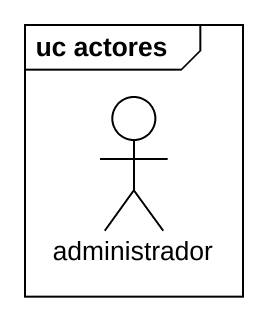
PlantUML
@startuml
mainframe uc actores
actor administrador
@enduml
